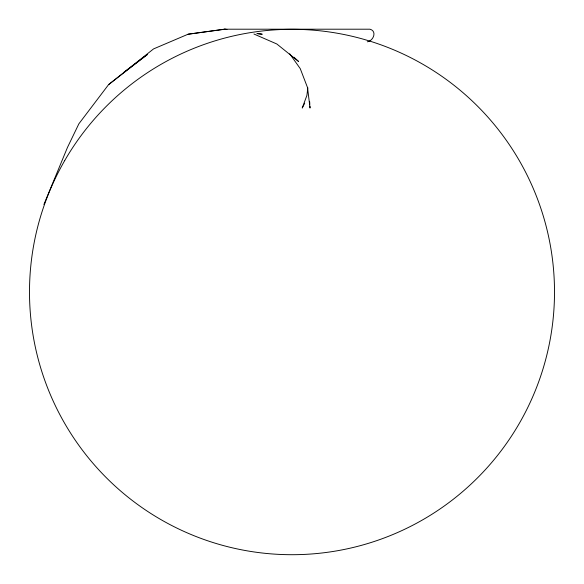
<?xml version="1.0" encoding="UTF-8"?>
<svg xmlns="http://www.w3.org/2000/svg" width="584" height="584" viewBox="0 0 584 584"><rect width="100%" height="100%" fill="white"/><g stroke="black" fill="none" stroke-linecap="round" stroke-linejoin="round"><path stroke-width="0.88" d="M307.819 87.71L306.921 95.36L302.227 108.04L304.709 103.185M43.902 204.502L67.459 147.46L78.876 123.808L108.587 84.622L153.548 48.917L188.092 34.215L224.271 29.2L369.913 29.2C377.235 31.01 373.541 40.909 367.314 41.807M108.587 84.622L147.307 54.553L123.881 72.306M188.092 34.215L225.161 29.2L226.972 29.448M256.858 33.587L262.231 34.215L257.712 33.602M224.271 29.2L226.023 29.441M253.938 34.025L276.838 43.99L298.621 61.532L293.964 57.217M289.693 53.779L300.242 68.62L307.542 87.636L310.031 108.04L309.921 106.23M309.666 101.696L309.819 104.412M64.663 160.651A262.705 262.508 90 0 0 292 554.705A262.705 262.508 90 0 0 519.337 160.651A262.705 262.508 90 0 0 64.663 160.651"/></g></svg>
